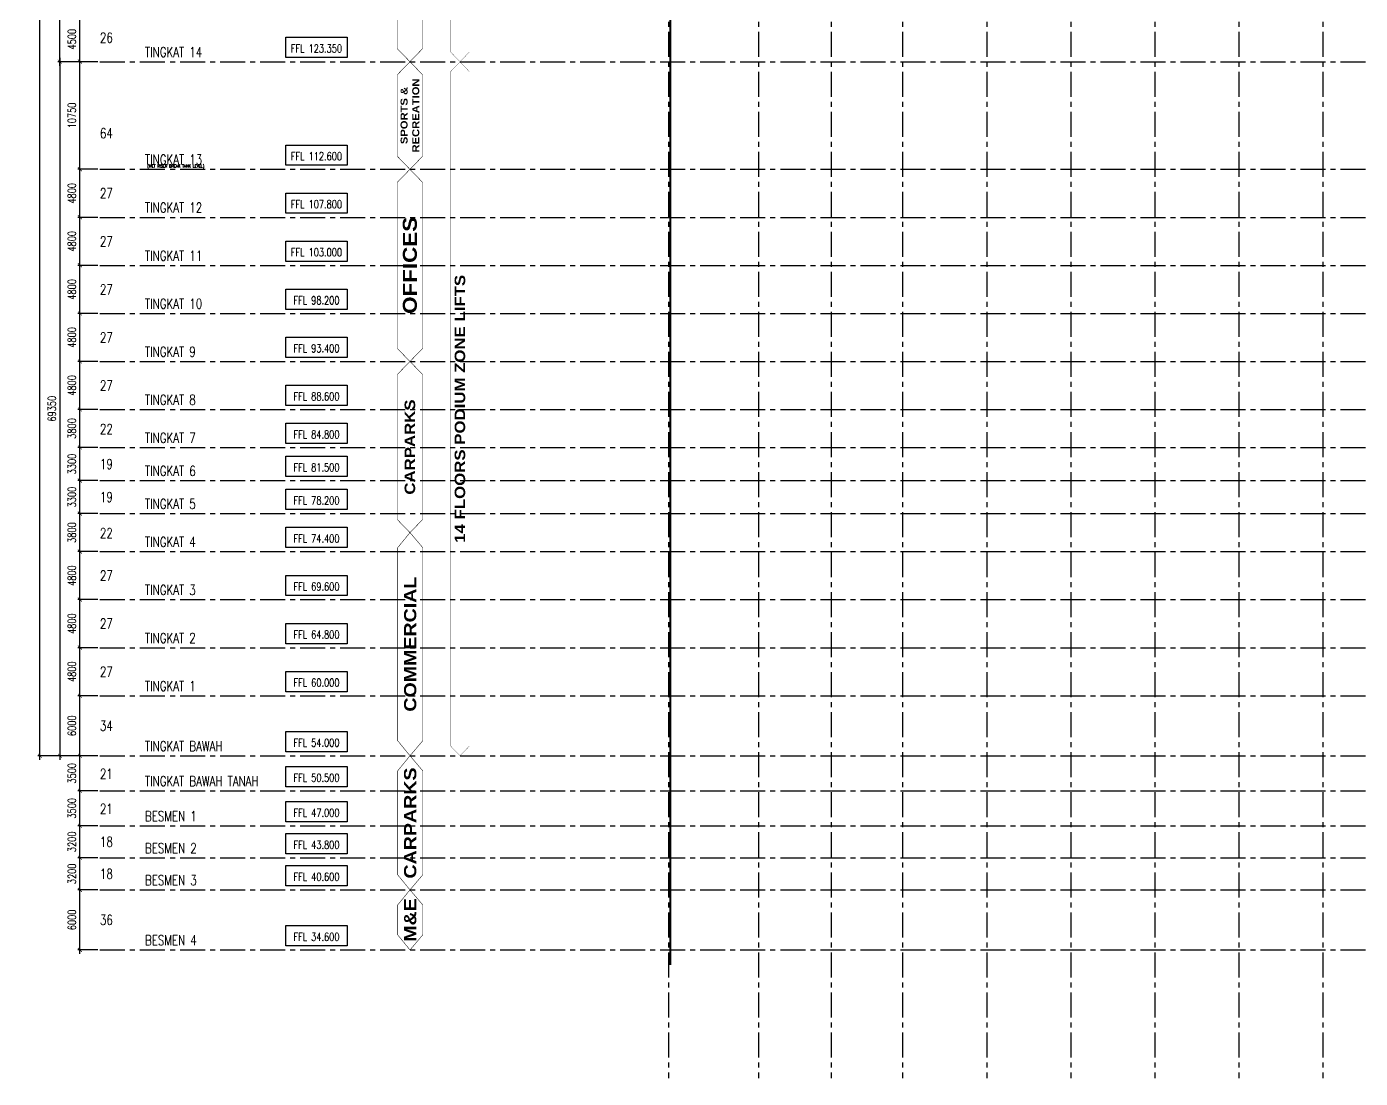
# Model space of a CAD drawing. Header units: millimetres. Extents: x 370016 to 631875, y -50697 to 160132.
# Drawn here: x 370016 to 503309, y -50697 to 54382 of the extents above; entities that cross this region are included whole.
import ezdxf
from ezdxf.enums import TextEntityAlignment as Align

# ---------------------------------------------------------------- set-up
doc = ezdxf.new("R2010")
doc.units = ezdxf.units.MM
doc.header["$LTSCALE"] = 2000
doc.header["$MEASUREMENT"] = 0
doc.linetypes.add('CENTER', pattern=[2, 1.25, -0.25, 0.25, -0.25])
doc.linetypes.add('PHANTOM', pattern=[2.5, 1.25, -0.25, 0.25, -0.25, 0.25, -0.25])
doc.layers.get('0').update_dxf_attribs({"color": 8, "linetype": 'CONTINUOUS'})
doc.layers.get('DEFPOINTS').update_dxf_attribs({"color": 8, "linetype": 'CONTINUOUS'})
doc.layers.add('00-no. of riser', color=8, linetype='CONTINUOUS', plot=False)
for name, color, linetype in [('01-GRID', 8, 'CENTER'), ('03-TEXT', 8, 'CONTINUOUS'), ('03-TEXT-LEVEL', 8, 'CONTINUOUS'), ('04-DIM', 8, 'CONTINUOUS'), ('10-SITE-BOUNDARY', 8, 'PHANTOM')]:
    doc.layers.add(name, color=color, linetype=linetype)
doc.styles.add('ARCHT', font='romans.shx')
doc.styles.add('NARROW', font='SIMPLEX', dxfattribs={"width": 0.75})
doc.styles.add('ROMANS', font='romans.shx', dxfattribs={"width": 0.75})
doc.styles.add('Room TXT', font='simplex.shx', dxfattribs={"width": 0.75})
doc.dimstyles.new('d400tick', dxfattribs={"dimscale": 400, "dimtxt": 2, "dimasz": 1, "dimexe": 0.5, "dimexo": 0.5, "dimgap": 1, "dimtad": 1, "dimdec": 0, "dimzin": 0, "dimdsep": 46, "dimtxsty": 'ROMANS', "dimblk": 'ARCHTICK', "dimcen": 0.09, "dimdle": 1, "dimclrd": 256, "dimclre": 256, "dimclrt": 2, "dimadec": 0, "dimazin": 0, "dimtfac": 1, "dimtdec": 0, "dimtix": 1, "dimtmove": 2, "dimatfit": 3, "dimfxl": 1, "dimtolj": 1, "dimtzin": 0, "dimlwd": -1, "dimlwe": -1, "dimarcsym": 1})

# ---------------------------------------------------------------- blocks, each defined once
blk = doc.blocks.new('_ArchTick')
at = {"const_width": 0.15}
blk.add_lwpolyline([(-0.5, -0.5), (0.5, 0.5)], dxfattribs=at)
blk = doc.blocks.new('*D174')
at = {"layer": '04-DIM', "transparency": 16777216}
for p, q in [((-200, 3300), (-2200, 3300)), ((-2000, -400), (-2000, 3700)), ((-200, 0), (-2200, 0))]:
    blk.add_line(p, q, dxfattribs=at)
at = {"layer": 'DEFPOINTS', "color": 0, "transparency": 16777216}
for p in [(-2000, 3300), (0, 3300), (0, 0)]:
    blk.add_point(p, dxfattribs=at)
at = {"layer": '04-DIM', "transparency": 16777216, "xscale": 400, "yscale": 400, "zscale": 400}
for p, rotation in [((-2000, 3300), 90), ((-2000, 0), 270)]:
    blk.add_blockref('_ArchTick', p, dxfattribs=dict(at, rotation=rotation))
at = {"layer": '04-DIM', "color": 2, "transparency": 16777216, "insert": (-2800, 1650), "char_height": 800, "attachment_point": 5, "rotation": 90, "style": 'ROMANS'}
blk.add_mtext('\\A1;3300', dxfattribs=at)
blk = doc.blocks.new('SYLEVEL01')
blk.add_lwpolyline([(-2036, 683), (2064, 683), (2064, -667), (-2036, -667)], close=True)
at = {"style": 'ARCHT', "width": 0.75}
blk.add_attdef('LEVEL', text='', height=600, dxfattribs=at).set_placement((14, -330), align=Align.CENTER)
blk = doc.blocks.new('*D172')
at = {"layer": '04-DIM', "transparency": 16777216}
for p, q in [((-200, 3500), (-2200, 3500)), ((-2000, -400), (-2000, 3900)), ((-200, 0), (-2200, 0))]:
    blk.add_line(p, q, dxfattribs=at)
at = {"layer": 'DEFPOINTS', "color": 0, "transparency": 16777216}
for p in [(-2000, 3500), (0, 3500), (0, 0)]:
    blk.add_point(p, dxfattribs=at)
at = {"layer": '04-DIM', "transparency": 16777216, "xscale": 400, "yscale": 400, "zscale": 400}
for p, rotation in [((-2000, 3500), 90), ((-2000, 0), 270)]:
    blk.add_blockref('_ArchTick', p, dxfattribs=dict(at, rotation=rotation))
at = {"layer": '04-DIM', "color": 2, "transparency": 16777216, "insert": (-2800, 1750), "char_height": 800, "attachment_point": 5, "rotation": 90, "style": 'ROMANS'}
blk.add_mtext('\\A1;3500', dxfattribs=at)
blk = doc.blocks.new('*D171')
at = {"layer": '04-DIM', "transparency": 16777216}
for p, q in [((-200, 3200), (-2200, 3200)), ((-2000, -400), (-2000, 3600)), ((-200, 0), (-2200, 0))]:
    blk.add_line(p, q, dxfattribs=at)
at = {"layer": 'DEFPOINTS', "color": 0, "transparency": 16777216}
for p in [(-2000, 3200), (0, 3200), (0, 0)]:
    blk.add_point(p, dxfattribs=at)
at = {"layer": '04-DIM', "transparency": 16777216, "xscale": 400, "yscale": 400, "zscale": 400}
for p, rotation in [((-2000, 3200), 90), ((-2000, 0), 270)]:
    blk.add_blockref('_ArchTick', p, dxfattribs=dict(at, rotation=rotation))
at = {"layer": '04-DIM', "color": 2, "transparency": 16777216, "insert": (-2800, 1600), "char_height": 800, "attachment_point": 5, "rotation": 90, "style": 'ROMANS'}
blk.add_mtext('\\A1;3200', dxfattribs=at)
blk = doc.blocks.new('*D178')
at = {"transparency": 16777216}
for p, q in [((-200, 6000), (-2200, 6000)), ((-2000, -400), (-2000, 6400)), ((-200, 0), (-2200, 0))]:
    blk.add_line(p, q, dxfattribs=at)
at = {"layer": 'DEFPOINTS', "color": 0, "linetype": 'ByBlock', "transparency": 16777216}
for p in [(-2000, 6000), (0, 6000), (0, 0)]:
    blk.add_point(p, dxfattribs=at)
at = {"linetype": 'ByBlock', "transparency": 16777216, "xscale": 400, "yscale": 400, "zscale": 400}
for p, rotation in [((-2000, 6000), 90), ((-2000, 0), 270)]:
    blk.add_blockref('_ArchTick', p, dxfattribs=dict(at, rotation=rotation))
at = {"color": 2, "linetype": 'ByBlock', "lineweight": -2, "transparency": 16777216, "insert": (-2800, 3000), "char_height": 800, "attachment_point": 5, "rotation": 90, "style": 'ROMANS'}
blk.add_mtext('\\A1;6000', dxfattribs=at)
blk = doc.blocks.new('*D435')
at = {"layer": '04-DIM', "transparency": 16777216}
for p, q in [((376672, 50882), (373141, 50882)), ((373341, 51282), (373341, -18868)), ((375526, -18468), (373141, -18468))]:
    blk.add_line(p, q, dxfattribs=at)
at = {"layer": 'DEFPOINTS', "color": 0, "transparency": 16777216}
for p in [(376872, 50882), (373341, -18468), (375726, -18468)]:
    blk.add_point(p, dxfattribs=at)
at = {"layer": '04-DIM', "transparency": 16777216, "xscale": 400, "yscale": 400, "zscale": 400}
for p, rotation in [((373341, 50882), 90), ((373341, -18468), 270)]:
    blk.add_blockref('_ArchTick', p, dxfattribs=dict(at, rotation=rotation))
at = {"layer": '04-DIM', "color": 2, "transparency": 16777216, "insert": (372541, 16207), "char_height": 800, "attachment_point": 5, "rotation": 90, "style": 'ROMANS'}
blk.add_mtext('\\A1;69350', dxfattribs=at)
blk = doc.blocks.new('*D436')
at = {"layer": '04-DIM', "transparency": 16777216}
for p, q in [((375941, 143382), (371141, 143382)), ((371341, -18868), (371341, 143782)), ((376638, -18468), (371141, -18468))]:
    blk.add_line(p, q, dxfattribs=at)
at = {"layer": 'DEFPOINTS', "color": 0, "transparency": 16777216}
for p in [(371341, 143382), (376141, 143382), (376838, -18468)]:
    blk.add_point(p, dxfattribs=at)
at = {"layer": '04-DIM', "transparency": 16777216, "xscale": 400, "yscale": 400, "zscale": 400}
for p, rotation in [((371341, 143382), 90), ((371341, -18468), 270)]:
    blk.add_blockref('_ArchTick', p, dxfattribs=dict(at, rotation=rotation))
at = {"layer": '04-DIM', "color": 2, "transparency": 16777216, "insert": (370541, 62457), "char_height": 800, "attachment_point": 5, "rotation": 90, "style": 'ROMANS'}
blk.add_mtext('\\A1;161850', dxfattribs=at)
blk = doc.blocks.new('*D80')
at = {"layer": '04-DIM', "transparency": 16777216}
for p, q in [((-2000, -400), (-2000, 4200)), ((-200, 3800), (-2200, 3800)), ((-200, 0), (-2200, 0))]:
    blk.add_line(p, q, dxfattribs=at)
at = {"layer": 'DEFPOINTS', "color": 0, "transparency": 16777216}
for p in [(-2000, 3800), (0, 3800), (0, 0)]:
    blk.add_point(p, dxfattribs=at)
at = {"layer": '04-DIM', "transparency": 16777216, "xscale": 400, "yscale": 400, "zscale": 400}
for p, rotation in [((-2000, 3800), 90), ((-2000, 0), 270)]:
    blk.add_blockref('_ArchTick', p, dxfattribs=dict(at, rotation=rotation))
at = {"layer": '04-DIM', "color": 2, "transparency": 16777216, "insert": (-2800, 1900), "char_height": 800, "attachment_point": 5, "rotation": 90, "style": 'ROMANS'}
blk.add_mtext('\\A1;3800', dxfattribs=at)
blk = doc.blocks.new('*D173')
at = {"layer": '04-DIM', "transparency": 16777216}
for p, q in [((-200, 4800), (-2200, 4800)), ((-2000, -400), (-2000, 5200)), ((-200, 0), (-2200, 0))]:
    blk.add_line(p, q, dxfattribs=at)
at = {"layer": 'DEFPOINTS', "color": 0, "transparency": 16777216}
for p in [(-2000, 4800), (0, 4800), (0, 0)]:
    blk.add_point(p, dxfattribs=at)
at = {"layer": '04-DIM', "transparency": 16777216, "xscale": 400, "yscale": 400, "zscale": 400}
for p, rotation in [((-2000, 4800), 90), ((-2000, 0), 270)]:
    blk.add_blockref('_ArchTick', p, dxfattribs=dict(at, rotation=rotation))
at = {"layer": '04-DIM', "color": 2, "transparency": 16777216, "insert": (-2800, 2400), "char_height": 800, "attachment_point": 5, "rotation": 90, "style": 'ROMANS'}
blk.add_mtext('\\A1;4800', dxfattribs=at)
blk = doc.blocks.new('*D434')
at = {"layer": '04-DIM', "transparency": 16777216}
for p, q in [((375941, 143382), (373141, 143382)), ((373341, 50482), (373341, 143782)), ((376672, 50882), (373141, 50882))]:
    blk.add_line(p, q, dxfattribs=at)
at = {"layer": 'DEFPOINTS', "color": 0, "transparency": 16777216}
for p in [(373341, 143382), (376141, 143382), (376872, 50882)]:
    blk.add_point(p, dxfattribs=at)
at = {"layer": '04-DIM', "transparency": 16777216, "xscale": 400, "yscale": 400, "zscale": 400}
for p, rotation in [((373341, 143382), 90), ((373341, 50882), 270)]:
    blk.add_blockref('_ArchTick', p, dxfattribs=dict(at, rotation=rotation))
at = {"layer": '04-DIM', "color": 2, "transparency": 16777216, "insert": (372541, 97132), "char_height": 800, "attachment_point": 5, "rotation": 90, "style": 'ROMANS'}
blk.add_mtext('\\A1;92500', dxfattribs=at)
blk = doc.blocks.new('*D175')
at = {"layer": '04-DIM', "transparency": 16777216}
for p, q in [((-200, 4500), (-2200, 4500)), ((-2000, -400), (-2000, 4900)), ((-200, 0), (-2200, 0))]:
    blk.add_line(p, q, dxfattribs=at)
at = {"layer": 'DEFPOINTS', "color": 0, "transparency": 16777216}
for p in [(-2000, 4500), (0, 4500), (0, 0)]:
    blk.add_point(p, dxfattribs=at)
at = {"layer": '04-DIM', "transparency": 16777216, "xscale": 400, "yscale": 400, "zscale": 400}
for p, rotation in [((-2000, 4500), 90), ((-2000, 0), 270)]:
    blk.add_blockref('_ArchTick', p, dxfattribs=dict(at, rotation=rotation))
at = {"layer": '04-DIM', "color": 2, "transparency": 16777216, "insert": (-2800, 2250), "char_height": 800, "attachment_point": 5, "rotation": 90, "style": 'ROMANS'}
blk.add_mtext('\\A1;4500', dxfattribs=at)
blk = doc.blocks.new('*D170')
at = {"layer": '04-DIM', "transparency": 16777216}
for p, q in [((269, 10750), (-1731, 10750)), ((-1531, -400), (-1531, 11150)), ((269, 0), (-1731, 0))]:
    blk.add_line(p, q, dxfattribs=at)
at = {"layer": 'DEFPOINTS', "color": 0, "transparency": 16777216}
for p in [(-1531, 10750), (469, 10750), (469, 0)]:
    blk.add_point(p, dxfattribs=at)
at = {"layer": '04-DIM', "transparency": 16777216, "xscale": 400, "yscale": 400, "zscale": 400}
for p, rotation in [((-1531, 10750), 90), ((-1531, 0), 270)]:
    blk.add_blockref('_ArchTick', p, dxfattribs=dict(at, rotation=rotation))
at = {"layer": '04-DIM', "color": 2, "transparency": 16777216, "insert": (-2331, 5375), "char_height": 800, "attachment_point": 5, "rotation": 90, "style": 'ROMANS'}
blk.add_mtext('\\A1;10750', dxfattribs=at)
blk = doc.blocks.new('GRID-HT 3300')
at = {"layer": '01-GRID'}
blk.add_line((0, 0), (254533.4, 0), dxfattribs=at)
at = {"layer": '00-no. of riser', "style": 'Room TXT', "width": 0.75}
blk.add_attdef('STAIR', text='', height=1000, dxfattribs=at).set_placement((0, 1650), align=Align.MIDDLE_LEFT)
at = {"layer": '03-TEXT-LEVEL', "style": 'Room TXT', "width": 0.75}
blk.add_attdef('FLOOR', text='', height=1000, dxfattribs=at).set_placement((4500, 166.7), align=Align.BOTTOM_LEFT)
at = {"layer": '04-DIM'}
dim = blk.add_linear_dim(base=(-2000, 3300), p1=(0, 0), p2=(0, 3300), angle=90, dimstyle='d400tick', dxfattribs=at)
dim.commit()
dim.dimension.update_dxf_attribs({"geometry": '*D174', "text_midpoint": (-2800, 1650)})
blk = doc.blocks.new('GRID-HT 3500')
at = {"layer": '01-GRID'}
blk.add_line((0, 0), (254533.4, 0), dxfattribs=at)
at = {"layer": '00-no. of riser', "style": 'Room TXT', "width": 0.75}
blk.add_attdef('STAIR', text='', height=1000, dxfattribs=at).set_placement((0, 1750), align=Align.MIDDLE_LEFT)
at = {"layer": '03-TEXT-LEVEL', "style": 'Room TXT', "width": 0.75}
blk.add_attdef('FLOOR', text='', height=1000, dxfattribs=at).set_placement((4500, 166.7), align=Align.BOTTOM_LEFT)
at = {"layer": '04-DIM'}
dim = blk.add_linear_dim(base=(-2000, 3500), p1=(0, 0), p2=(0, 3500), angle=90, dimstyle='d400tick', dxfattribs=at)
dim.commit()
dim.dimension.update_dxf_attribs({"geometry": '*D172', "text_midpoint": (-2800, 1750)})
blk = doc.blocks.new('GRID-HT 3200')
at = {"layer": '01-GRID'}
blk.add_line((0, 0), (254533.4, 0), dxfattribs=at)
at = {"layer": '00-no. of riser', "style": 'Room TXT', "width": 0.75}
blk.add_attdef('STAIR', text='', height=1000, dxfattribs=at).set_placement((0, 1600), align=Align.MIDDLE_LEFT)
at = {"layer": '03-TEXT-LEVEL', "style": 'Room TXT', "width": 0.75}
blk.add_attdef('FLOOR', text='', height=1000, dxfattribs=at).set_placement((4500, 166.7), align=Align.BOTTOM_LEFT)
at = {"layer": '04-DIM'}
dim = blk.add_linear_dim(base=(-2000, 3200), p1=(0, 0), p2=(0, 3200), angle=90, dimstyle='d400tick', dxfattribs=at)
dim.commit()
dim.dimension.update_dxf_attribs({"geometry": '*D171', "text_midpoint": (-2800, 1600)})
blk = doc.blocks.new('GRID-HT 6000')
at = {"layer": '01-GRID'}
blk.add_line((0, 0), (254533.4, 0), dxfattribs=at)
at = {"color": 0, "linetype": 'ByBlock', "lineweight": -2, "style": 'Room TXT', "width": 0.75}
blk.add_attdef('STAIR', text='', height=1000, dxfattribs=at).set_placement((0, 3000), align=Align.MIDDLE_LEFT)
blk.add_attdef('FLOOR', text='', height=1000, dxfattribs=at).set_placement((4500, 166.7), align=Align.BOTTOM_LEFT)
at = {"color": 0, "linetype": 'ByBlock', "lineweight": -2}
dim = blk.add_linear_dim(base=(-2000, 6000), p1=(0, 0), p2=(0, 6000), angle=90, dimstyle='d400tick', dxfattribs=at)
dim.commit()
dim.dimension.update_dxf_attribs({"geometry": '*D178', "text_midpoint": (-2800, 3000)})
blk = doc.blocks.new('GRID-HT 3800')
at = {"layer": '01-GRID'}
blk.add_line((0, 0), (254533.4, 0), dxfattribs=at)
at = {"layer": '00-no. of riser', "style": 'Room TXT', "width": 0.75}
blk.add_attdef('STAIR', text='', height=1000, dxfattribs=at).set_placement((0, 1900), align=Align.MIDDLE_LEFT)
at = {"layer": '03-TEXT-LEVEL', "style": 'Room TXT', "width": 0.75}
blk.add_attdef('FLOOR', text='', height=1000, dxfattribs=at).set_placement((4500, 166.7), align=Align.BOTTOM_LEFT)
at = {"layer": '04-DIM'}
dim = blk.add_linear_dim(base=(-2000, 3800), p1=(0, 0), p2=(0, 3800), angle=90, dimstyle='d400tick', dxfattribs=at)
dim.commit()
dim.dimension.update_dxf_attribs({"geometry": '*D80', "text_midpoint": (-2800, 1900)})
blk = doc.blocks.new('GRID-HT 4800')
at = {"layer": '01-GRID'}
blk.add_line((0, 0), (254533.4, 0), dxfattribs=at)
at = {"layer": '00-no. of riser', "style": 'Room TXT', "width": 0.75}
blk.add_attdef('STAIR', text='', height=1000, dxfattribs=at).set_placement((0, 2400), align=Align.MIDDLE_LEFT)
at = {"layer": '03-TEXT-LEVEL', "style": 'Room TXT', "width": 0.75}
blk.add_attdef('FLOOR', text='', height=1000, dxfattribs=at).set_placement((4500, 166.7), align=Align.BOTTOM_LEFT)
at = {"layer": '04-DIM'}
dim = blk.add_linear_dim(base=(-2000, 4800), p1=(0, 0), p2=(0, 4800), angle=90, dimstyle='d400tick', dxfattribs=at)
dim.commit()
dim.dimension.update_dxf_attribs({"geometry": '*D173', "text_midpoint": (-2800, 2400)})
blk = doc.blocks.new('GRID-HT 4500')
at = {"layer": '01-GRID'}
blk.add_line((0, 0), (254533.4, 0), dxfattribs=at)
at = {"layer": '00-no. of riser', "style": 'Room TXT', "width": 0.75}
blk.add_attdef('STAIR', text='', height=1000, dxfattribs=at).set_placement((0, 2400), align=Align.MIDDLE_LEFT)
at = {"layer": '03-TEXT-LEVEL', "style": 'Room TXT', "width": 0.75}
blk.add_attdef('FLOOR', text='', height=1000, dxfattribs=at).set_placement((4500, 166.7), align=Align.BOTTOM_LEFT)
at = {"layer": '04-DIM'}
dim = blk.add_linear_dim(base=(-2000, 4500), p1=(0, 0), p2=(0, 4500), angle=90, dimstyle='d400tick', dxfattribs=at)
dim.commit()
dim.dimension.update_dxf_attribs({"geometry": '*D175', "text_midpoint": (-2800, 2250)})
blk = doc.blocks.new('GRID-HT 10750')
at = {"layer": '01-GRID'}
blk.add_line((469.4, 0), (255002.8, 0), dxfattribs=at)
at = {"layer": '00-no. of riser', "style": 'Room TXT', "width": 0.75}
blk.add_attdef('STAIR', text='', height=1000, dxfattribs=at).set_placement((469.4, 3600), align=Align.MIDDLE_LEFT)
at = {"layer": '03-TEXT-LEVEL', "style": 'Room TXT', "width": 0.75}
blk.add_attdef('FLOOR', text='', height=1000, dxfattribs=at).set_placement((4969.4, 166.7), align=Align.BOTTOM_LEFT)
at = {"layer": '04-DIM'}
dim = blk.add_linear_dim(base=(-1530.6, 10750), p1=(469.4, 0), p2=(469.4, 10750), angle=90, dimstyle='d400tick', dxfattribs=at)
dim.commit()
dim.dimension.update_dxf_attribs({"geometry": '*D170', "text_midpoint": (-2330.6, 5375)})

msp = doc.modelspace()

# ---------------------------------------------------------------- linework, layer by layer
at = {"layer": '01-GRID', "color": 8}
for p, q in [((434165.3, 157881.9), (434165.3, -50697.1)), ((443165.3, 157882.6), (443165.3, -50696.5)), ((450409.6, 157882.6), (450409.6, -50696.5)), ((457565.3, 157882.6), (457565.3, -50696.5)), ((465965.3, 157882.6), (465965.3, -50696.5)), ((474365.3, 157882.6), (474365.3, -50696.5)), ((482765.3, 157882.6), (482765.3, -50696.5)), ((491165.3, 157882.6), (491165.3, -50696.5)), ((499565.3, 157882.6), (499565.3, -50696.5))]:
    msp.add_line(p, q, dxfattribs=at)
at = {"layer": '03-TEXT', "color": 8}
for points, const_width in [([(409572.9, 52174), (409572.9, 136589.8), (408322.9, 137881.9), (407072.9, 136589.8), (407072.9, 52174), (408322.9, 50881.9)], 50), ([(414260.4, 51851), (414260.4, 90412.9), (413322.9, 91381.9), (412385.4, 90412.9), (412385.4, 51851), (413322.9, 50881.9)], 25), ([(409572.9, 41419.9), (409572.9, 49589.8), (408322.9, 50881.9), (407072.9, 49589.8), (407072.9, 41419.9), (408322.9, 40127.8)], 50), ([(414260.4, -17499), (414260.4, 49894.5), (413322.9, 50863.6), (412385.4, 49894.5), (412385.4, -17499), (413322.9, -18468.1)], 25), ([(409572.9, 22219.9), (409572.9, 38839.8), (408322.9, 40131.9), (407072.9, 38839.8), (407072.9, 22219.9), (408322.9, 20927.8)], 50), ([(409572.9, 5119.9), (409572.9, 19639.8), (408322.9, 20931.9), (407072.9, 19639.8), (407072.9, 5119.9), (408322.9, 3827.8)], 50), ([(407102.8, -16968.1), (407102.8, 2331.9), (408326.2, 3831.9), (409602.8, 2331.9), (409602.8, -16968.1), (408326.2, -18468.1)], 50), ([(407102.8, -30368.1), (407102.8, -19968.1), (408326.2, -18468.1), (409602.8, -19968.1), (409602.8, -30368.1), (408326.2, -31868.1)], 50), ([(407102.8, -36368.1), (407102.8, -33368.1), (408326.2, -31868.1), (409602.8, -33368.1), (409602.8, -36368.1), (408326.2, -37868.1)], 50)]:
    msp.add_lwpolyline(points, close=True, dxfattribs=dict(at, const_width=const_width))
at = {"layer": '10-SITE-BOUNDARY', "color": 8, "ltscale": 2, "const_width": 200}
msp.add_lwpolyline([(434347.7, 157881.9), (434347.7, -39368.1)], dxfattribs=at)

# ---------------------------------------------------------------- block references
at = {"color": 8}
for name, p, values in [('GRID-HT 10750', (376871.8, 40131.9), {'FLOOR': 'TINGKAT 13', 'STAIR': '64'}), ('GRID-HT 4800', (377341.2, 35331.9), {'FLOOR': 'TINGKAT 12', 'STAIR': '27'}), ('GRID-HT 4800', (377341.2, 30531.9), {'FLOOR': 'TINGKAT 11', 'STAIR': '27'}), ('GRID-HT 4800', (377341.2, 25731.9), {'FLOOR': 'TINGKAT 10', 'STAIR': '27'}), ('GRID-HT 4800', (377341.2, 20931.9), {'FLOOR': 'TINGKAT 9', 'STAIR': '27'}), ('GRID-HT 4800', (377341.2, 16131.9), {'FLOOR': 'TINGKAT 8', 'STAIR': '27'}), ('GRID-HT 3300', (377341.2, 9031.9), {'FLOOR': 'TINGKAT 6', 'STAIR': '19'}), ('GRID-HT 3300', (377341.2, 5731.9), {'FLOOR': 'TINGKAT 5', 'STAIR': '19'}), ('GRID-HT 4800', (377341.2, -2868.1), {'FLOOR': 'TINGKAT 3', 'STAIR': '27'}), ('GRID-HT 4800', (377341.2, -7668.1), {'FLOOR': 'TINGKAT 2', 'STAIR': '27'}), ('GRID-HT 4800', (377341.2, -12468.1), {'FLOOR': 'TINGKAT 1', 'STAIR': '27'}), ('GRID-HT 3200', (377341.2, -28668.1), {'FLOOR': 'BESMEN 2', 'STAIR': '18'}), ('GRID-HT 3200', (377341.2, -31868.1), {'FLOOR': 'BESMEN 3', 'STAIR': '18'})]:
    msp.add_blockref(name, p, dxfattribs=at).add_auto_attribs(values)
ref = msp.add_blockref('GRID-HT 3800', (377341.2, 12331.9), dxfattribs=at)
ref.add_attrib('FLOOR', 'TINGKAT 7', dxfattribs={"layer": '03-TEXT-LEVEL', "height": 1000, "style": 'Room TXT', "width": 0.75}).set_placement((381841.2, 12498.6), align=Align.BOTTOM_LEFT)
ref.add_attrib('STAIR', '22', dxfattribs={"layer": '00-no. of riser', "height": 1000, "style": 'Room TXT', "width": 0.75}).set_placement((377341.2, 14181.9), align=Align.MIDDLE_LEFT)
ref = msp.add_blockref('GRID-HT 3800', (377341.2, 1931.9), dxfattribs=at)
ref.add_attrib('FLOOR', 'TINGKAT 4', dxfattribs={"layer": '03-TEXT-LEVEL', "height": 1000, "style": 'Room TXT', "width": 0.75}).set_placement((381841.2, 2098.6), align=Align.BOTTOM_LEFT)
ref.add_attrib('STAIR', '22', dxfattribs={"layer": '00-no. of riser', "height": 1000, "style": 'Room TXT', "width": 0.75}).set_placement((377341.2, 3781.9), align=Align.MIDDLE_LEFT)
ref = msp.add_blockref('GRID-HT 6000', (377341.2, -18468.1), dxfattribs=at)
ref.add_attrib('FLOOR', 'TINGKAT BAWAH', dxfattribs={"layer": '03-TEXT-LEVEL', "height": 1000, "style": 'Room TXT', "width": 0.75}).set_placement((381841.2, -18301.4), align=Align.BOTTOM_LEFT)
ref.add_attrib('STAIR', '34', dxfattribs={"layer": '00-no. of riser', "height": 1000, "style": 'Room TXT', "width": 0.75}).set_placement((377341.2, -15468.1), align=Align.MIDDLE_LEFT)
ref = msp.add_blockref('GRID-HT 3500', (377341.2, -21968.1), dxfattribs=at)
ref.add_attrib('FLOOR', 'TINGKAT BAWAH TANAH', dxfattribs={"layer": '03-TEXT-LEVEL', "height": 1000, "style": 'Room TXT', "width": 0.75}).set_placement((381841.2, -21801.4), align=Align.BOTTOM_LEFT)
ref.add_attrib('STAIR', '21', dxfattribs={"layer": '00-no. of riser', "height": 1000, "style": 'Room TXT', "width": 0.75}).set_placement((377341.2, -21068.1), align=Align.BOTTOM_LEFT)
ref = msp.add_blockref('GRID-HT 3500', (377341.2, -25468.1), dxfattribs=at)
ref.add_attrib('FLOOR', 'BESMEN 1', dxfattribs={"layer": '03-TEXT-LEVEL', "height": 1000, "style": 'Room TXT', "width": 0.75}).set_placement((381841.2, -25301.4), align=Align.BOTTOM_LEFT)
ref.add_attrib('STAIR', '21', dxfattribs={"layer": '00-no. of riser', "height": 1000, "style": 'Room TXT', "width": 0.75}).set_placement((377341.2, -24568.1), align=Align.BOTTOM_LEFT)
ref = msp.add_blockref('GRID-HT 6000', (377341.2, -37868.1), dxfattribs=at)
ref.add_attrib('FLOOR', 'BESMEN 4', dxfattribs={"layer": '03-TEXT-LEVEL', "height": 1000, "style": 'Room TXT', "width": 0.75}).set_placement((381841.2, -37701.4), align=Align.BOTTOM_LEFT)
ref.add_attrib('STAIR', '36', dxfattribs={"layer": '00-no. of riser', "height": 1000, "style": 'Room TXT', "width": 0.75}).set_placement((377341.2, -34868.1), align=Align.MIDDLE_LEFT)
at = {"layer": '01-GRID', "color": 8}
msp.add_blockref('GRID-HT 4500', (377341.2, 50881.9), dxfattribs=at).add_auto_attribs({'FLOOR': 'TINGKAT 14', 'STAIR': '26'})
at = {"layer": '03-TEXT-LEVEL', "color": 8}
ref = msp.add_blockref('SYLEVEL01', (398956.3, 52296.3), dxfattribs=dict(at, xscale=1.5, yscale=1.5, zscale=1.5))
ref.add_attrib('LEVEL', 'FFL 123.350', dxfattribs={"layer": '0', "height": 800, "style": 'ARCHT', "width": 0.75}).set_placement((398977.7, 51801.9), align=Align.CENTER)
ref = msp.add_blockref('SYLEVEL01', (398956.3, 41533.1), dxfattribs=dict(at, xscale=1.5, yscale=1.5, zscale=1.5))
ref.add_attrib('LEVEL', 'FFL 112.600', dxfattribs={"layer": '0', "height": 800, "style": 'ARCHT', "width": 0.75}).set_placement((398977.7, 41038.8), align=Align.CENTER)
ref = msp.add_blockref('SYLEVEL01', (398956.3, 36733.1), dxfattribs=dict(at, xscale=1.5, yscale=1.5, zscale=1.5))
ref.add_attrib('LEVEL', 'FFL 107.800', dxfattribs={"layer": '0', "height": 800, "style": 'ARCHT', "width": 0.75}).set_placement((398977.7, 36238.8), align=Align.CENTER)
ref = msp.add_blockref('SYLEVEL01', (398956.3, 31933.1), dxfattribs=dict(at, xscale=1.5, yscale=1.5, zscale=1.5))
ref.add_attrib('LEVEL', 'FFL 103.000', dxfattribs={"layer": '0', "height": 800, "style": 'ARCHT', "width": 0.75}).set_placement((398977.7, 31438.8), align=Align.CENTER)
ref = msp.add_blockref('SYLEVEL01', (398956.3, 27133.1), dxfattribs=dict(at, xscale=1.5, yscale=1.5, zscale=1.5))
ref.add_attrib('LEVEL', 'FFL 98.200', dxfattribs={"layer": '0', "height": 800, "style": 'ARCHT', "width": 0.75}).set_placement((398977.7, 26638.8), align=Align.CENTER)
ref = msp.add_blockref('SYLEVEL01', (398956.3, 22333.1), dxfattribs=dict(at, xscale=1.5, yscale=1.5, zscale=1.5))
ref.add_attrib('LEVEL', 'FFL 93.400', dxfattribs={"layer": '0', "height": 800, "style": 'ARCHT', "width": 0.75}).set_placement((398977.7, 21838.8), align=Align.CENTER)
ref = msp.add_blockref('SYLEVEL01', (398956.3, 17533.1), dxfattribs=dict(at, xscale=1.5, yscale=1.5, zscale=1.5))
ref.add_attrib('LEVEL', 'FFL 88.600', dxfattribs={"layer": '0', "height": 800, "style": 'ARCHT', "width": 0.75}).set_placement((398977.7, 17038.8), align=Align.CENTER)
ref = msp.add_blockref('SYLEVEL01', (398956.3, 13733.1), dxfattribs=dict(at, xscale=1.5, yscale=1.5, zscale=1.5))
ref.add_attrib('LEVEL', 'FFL 84.800', dxfattribs={"layer": '0', "height": 800, "style": 'ARCHT', "width": 0.75}).set_placement((398977.7, 13238.8), align=Align.CENTER)
ref = msp.add_blockref('SYLEVEL01', (398956.3, 10433.1), dxfattribs=dict(at, xscale=1.5, yscale=1.5, zscale=1.5))
ref.add_attrib('LEVEL', 'FFL 81.500', dxfattribs={"layer": '0', "height": 800, "style": 'ARCHT', "width": 0.75}).set_placement((398977.7, 9938.8), align=Align.CENTER)
ref = msp.add_blockref('SYLEVEL01', (398956.3, 7133.1), dxfattribs=dict(at, xscale=1.5, yscale=1.5, zscale=1.5))
ref.add_attrib('LEVEL', 'FFL 78.200', dxfattribs={"layer": '0', "height": 800, "style": 'ARCHT', "width": 0.75}).set_placement((398977.7, 6638.8), align=Align.CENTER)
ref = msp.add_blockref('SYLEVEL01', (398956.3, 3333.1), dxfattribs=dict(at, xscale=1.5, yscale=1.5, zscale=1.5))
ref.add_attrib('LEVEL', 'FFL 74.400', dxfattribs={"layer": '0', "height": 800, "style": 'ARCHT', "width": 0.75}).set_placement((398977.7, 2838.8), align=Align.CENTER)
ref = msp.add_blockref('SYLEVEL01', (398956.3, -1466.9), dxfattribs=dict(at, xscale=1.5, yscale=1.5, zscale=1.5))
ref.add_attrib('LEVEL', 'FFL 69.600', dxfattribs={"layer": '0', "height": 800, "style": 'ARCHT', "width": 0.75}).set_placement((398977.7, -1961.2), align=Align.CENTER)
ref = msp.add_blockref('SYLEVEL01', (398956.3, -6266.9), dxfattribs=dict(at, xscale=1.5, yscale=1.5, zscale=1.5))
ref.add_attrib('LEVEL', 'FFL 64.800', dxfattribs={"layer": '0', "height": 800, "style": 'ARCHT', "width": 0.75}).set_placement((398977.7, -6761.2), align=Align.CENTER)
ref = msp.add_blockref('SYLEVEL01', (398956.3, -11066.9), dxfattribs=dict(at, xscale=1.5, yscale=1.5, zscale=1.5))
ref.add_attrib('LEVEL', 'FFL 60.000', dxfattribs={"layer": '0', "height": 800, "style": 'ARCHT', "width": 0.75}).set_placement((398977.7, -11561.2), align=Align.CENTER)
ref = msp.add_blockref('SYLEVEL01', (398956.3, -17066.9), dxfattribs=dict(at, xscale=1.5, yscale=1.5, zscale=1.5))
ref.add_attrib('LEVEL', 'FFL 54.000', dxfattribs={"layer": '0', "height": 800, "style": 'ARCHT', "width": 0.75}).set_placement((398977.7, -17561.2), align=Align.CENTER)
ref = msp.add_blockref('SYLEVEL01', (398956.3, -20566.9), dxfattribs=dict(at, xscale=1.5, yscale=1.5, zscale=1.5))
ref.add_attrib('LEVEL', 'FFL 50.500', dxfattribs={"layer": '0', "height": 800, "style": 'ARCHT', "width": 0.75}).set_placement((398977.7, -21061.2), align=Align.CENTER)
ref = msp.add_blockref('SYLEVEL01', (398956.3, -24066.9), dxfattribs=dict(at, xscale=1.5, yscale=1.5, zscale=1.5))
ref.add_attrib('LEVEL', 'FFL 47.000', dxfattribs={"layer": '0', "height": 800, "style": 'ARCHT', "width": 0.75}).set_placement((398977.7, -24561.2), align=Align.CENTER)
ref = msp.add_blockref('SYLEVEL01', (398956.3, -27266.9), dxfattribs=dict(at, xscale=1.5, yscale=1.5, zscale=1.5))
ref.add_attrib('LEVEL', 'FFL 43.800', dxfattribs={"layer": '0', "height": 800, "style": 'ARCHT', "width": 0.75}).set_placement((398977.7, -27761.2), align=Align.CENTER)
ref = msp.add_blockref('SYLEVEL01', (398956.3, -30466.9), dxfattribs=dict(at, xscale=1.5, yscale=1.5, zscale=1.5))
ref.add_attrib('LEVEL', 'FFL 40.600', dxfattribs={"layer": '0', "height": 800, "style": 'ARCHT', "width": 0.75}).set_placement((398977.7, -30961.2), align=Align.CENTER)
ref = msp.add_blockref('SYLEVEL01', (398956.3, -36466.9), dxfattribs=dict(at, xscale=1.5, yscale=1.5, zscale=1.5))
ref.add_attrib('LEVEL', 'FFL 34.600', dxfattribs={"layer": '0', "height": 800, "style": 'ARCHT', "width": 0.75}).set_placement((398977.7, -36961.2), align=Align.CENTER)

# ---------------------------------------------------------------- texts
at = {"layer": '03-TEXT', "color": 8, "attachment_point": 5, "rotation": 90, "style": 'ROMANS'}
for s, insert, char_height, width in [('\\A1;{\\fArial Black|b0|i0|c0|p34;\\H1.75x;\\W1;SPORTS & RECREATION}', (408322.9, 45504.9), 400, 8169.883), ('\\A1;{\\fArial Black|b0|i0|c0|p34;\\H1.75x;\\W1;OFFICES}', (408322.9, 30531.9), 800, 19200), ('\\A1;\\pxt46;{\\fArial Black|b0|i0|c0|p34;\\H1.75x;\\W1;14 FLOORS PODIUM ZONE LIFTS}', (413322.9, 16197.7), 600, 67393.486), ('\\A1;\\pxt46;{\\fArial Black|b0|i0|c0|p34;\\H1.75x;\\W1;CARPARKS}', (408322.9, 12379.9), 600, 14519.883), ('\\A1;{\\fArial Black|b0|i0|c0|p34;\\H1.75x;\\W1;COMMERCIAL}', (408352.8, -7318.1), 700, 19300), ('\\A1;\\pxt46;{\\fArial Black|b0|i0|c0|p34;\\H1.75x;\\W1;CARPARKS}', (408352.8, -25190.3), 700, 13400), ('\\A1;\\pxt46;{\\fArial Black|b0|i0|c0|p34;\\H1.75x;\\W1;M&E}', (408352.8, -34879.2), 700, 5977.777)]:
    msp.add_mtext(s, dxfattribs=dict(at, insert=insert, char_height=char_height, width=width))
at = {"layer": 'DEFPOINTS', "color": 8, "insert": (382070.7, 40595.4), "char_height": 300, "width": 7367.171, "attachment_point": 1, "style": 'NARROW'}
msp.add_mtext('\\pxt0;(WET RISER BREAK TANK LEVEL)', dxfattribs=at)

# ---------------------------------------------------------------- dimensions: what is measured, and where the dimension line sits
at = {"layer": '04-DIM', "color": 8}
for base, p1, p2, angle, picture, middle in [((371341.2, 143381.9), (376838.2, -18468.1), (376141.2, 143381.9), 90, '*D436', (370541.2, 62456.9)), ((373341.2, 143381.9), (376871.8, 50881.9), (376141.2, 143381.9), 90, '*D434', (372541.2, 97131.9)), ((373341.2, -18468.1), (376871.8, 50881.9), (375726, -18468.1), 270, '*D435', (372541.2, 16206.9))]:
    dim = msp.add_linear_dim(base=base, p1=p1, p2=p2, angle=angle, dimstyle='d400tick', dxfattribs=at)
    dim.commit()
    dim.dimension.update_dxf_attribs({"geometry": picture, "text_midpoint": middle})

doc.saveas('drawing.dxf')
